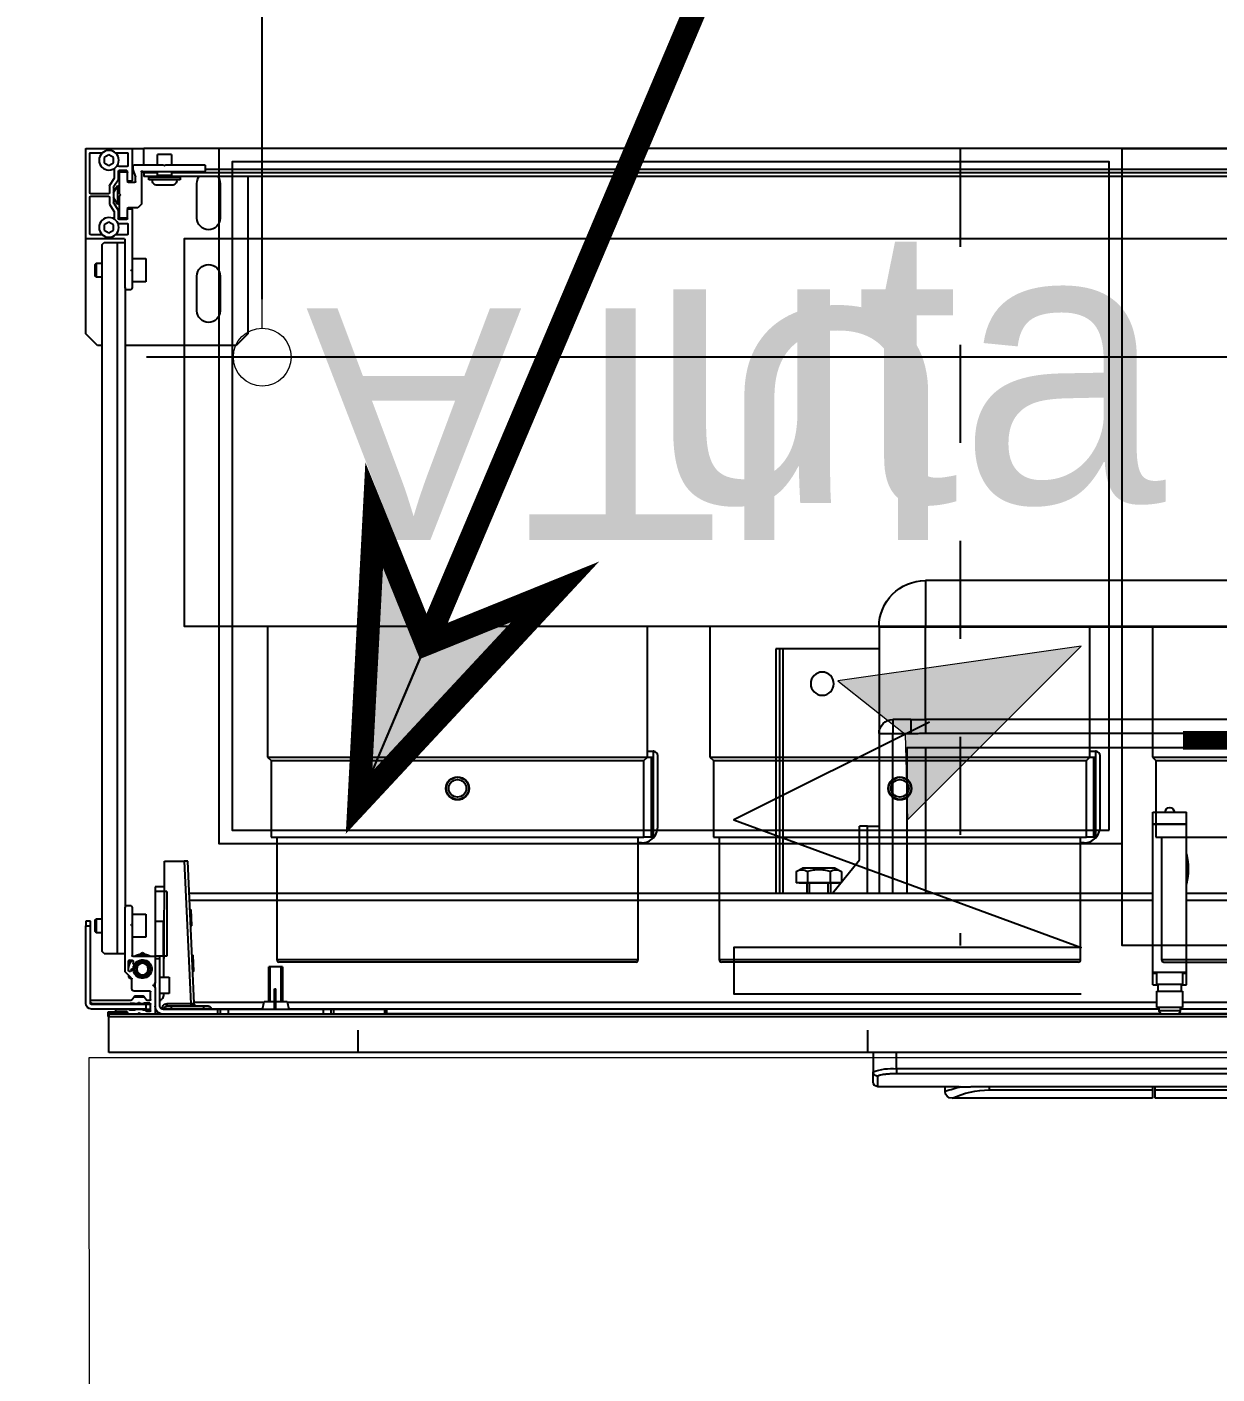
# Model space of a CAD drawing. Header units: millimetres. Extents: x 454430 to 532383, y -370512 to -310890.
# Drawn here: x 466402 to 466916, y -323917 to -323335 of the extents above; entities that cross this region are included whole.
import ezdxf

# ---------------------------------------------------------------- set-up
doc = ezdxf.new("R2010")
doc.units = ezdxf.units.MM
doc.linetypes.add('prlm_ef', pattern=[0.165, 0.1, -0.065])
doc.linetypes.add('prlm_vmc', pattern=[0.282222, 0.141111, -0.141111])
doc.layers.add('_GAZELEC-BOITE INCORPO', color=36, linetype='Continuous', lineweight=18)
for name, color, linetype in [('_GAZELEC-EAU CHAUDE', 1, 'Continuous'), ('GAZ-EU FLECHE', 42, 'Continuous'), ('prlm-CHAUFF', 30, 'Continuous'), ('prlm-EAU-EF', 161, 'Continuous'), ('prlm-ELEC-CFO', 201, 'Continuous'), ('prlm-MOD', 64, 'Continuous')]:
    doc.layers.add(name, color=color, linetype=linetype)
doc.layers.add('prlm-xpoly', color=7, linetype='Continuous', plot=False)
doc.styles.add('Arial', font='arial.ttf')
doc.styles.add('prlm-chauff', font='trebucbi.ttf', dxfattribs={"height": 18})
doc.styles.add('prlm-elec-cfo', font='comic.ttf', dxfattribs={"height": 12})
doc.styles.get("Standard").update_dxf_attribs({"font": 'arial.ttf'})
doc.dimstyles.new('200', dxfattribs={"dimtxt": 150, "dimasz": 25, "dimexe": 50, "dimexo": 50, "dimgap": 20, "dimtad": 1, "dimdec": 0, "dimlfac": 0.1, "dimdsep": 46, "dimtxsty": 'Arial', "dimblk1": 'DOTBLANK', "dimblk2": 'DOTBLANK', "dimsah": 1, "dimcen": 25, "dimclrd": 5, "dimclre": 5, "dimadec": 0, "dimazin": 0, "dimtfac": 1, "dimtdec": 0, "dimtmove": 0, "dimatfit": 3, "dimldrblk": 'DOTBLANK', "dimfxl": 50, "dimtolj": 1, "dimtzin": 0, "dimarcsym": 0})

# ---------------------------------------------------------------- blocks, each defined once
blk = doc.blocks.new('xi.uta')
at = {"layer": 'prlm-ELEC-CFO', "lineweight": 5}
blk.add_hatch(color=0, dxfattribs=at).paths.add_polyline_path([(-3, 6), (-0.103, 3.699), (0, 0), (7.5, 7.5)])
at = {"layer": 'prlm-ELEC-CFO', "color": 0, "lineweight": 5, "flags": 128}
blk.add_lwpolyline([(-3, 6), (-0.103, 3.699), (0, 0), (7.5, 7.5)], close=True, dxfattribs=at)
at = {"layer": 'prlm-ELEC-CFO', "color": 0}
blk.add_lwpolyline([(0.955, 4.227), (-7.5, 0), (7.5, -5.5), (-7.5, -5.5), (-7.5, -7.5), (7.5, -7.5)], dxfattribs=at)
blk = doc.blocks.new('MTI900_Alu_390')
at = {"layer": 'prlm-MOD', "color": 1, "linetype": 'Continuous'}
for p, q in [((-4.225, 0), (4.225, 0)), ((4.278, 0), (4.225, 0)), ((4.225, -0.07), (4.225, 0)), ((4.472, 0), (4.278, 0)), ((4.475, 0), (4.472, 0)), ((4.475, -0.003), (4.475, 0)), ((4.105, -0.025), (4.165, -0.025)), ((4.105, -0.025), (4.105, -0.07)), ((4.165, -0.07), (4.165, -0.025)), ((4.275, -0.003), (4.275, -0.137)), ((4.293, -0.021), (4.293, -0.074)), ((4.3467, -0.018), (4.296, -0.018)), ((4.355, -0.0385), (4.375, -0.0269)), ((4.355, -0.0615), (4.355, -0.0385)), ((4.375, -0.0269), (4.395, -0.0385)), ((4.395, -0.0385), (4.395, -0.0615)), ((4.454, -0.018), (4.4033, -0.018)), ((4.457, -0.191), (4.457, -0.021)), ((4.475, -0.387), (4.475, -0.003)), ((-4.105, -0.105), (4.105, -0.105)), ((-3.96, -0.09), (3.96, -0.09)), ((3.96, -0.073), (3.96, -0.097)), ((4.13, -0.07), (3.963, -0.07)), ((3.963, -0.1), (4.229, -0.1)), ((4.105, -0.115), (4.095, -0.125)), ((4.105, -0.1), (4.105, -0.115)), ((4.165, -0.115), (4.105, -0.115)), ((4.135, -0.075), (4.13, -0.07)), ((4.14, -0.07), (4.135, -0.075)), ((4.267, -0.07), (4.14, -0.07)), ((4.165, -0.115), (4.165, -0.1)), ((4.165, -0.105), (4.225, -0.105)), ((4.175, -0.125), (4.165, -0.115)), ((4.225, -0.105), (4.225, -0.1)), ((4.225, -0.105), (4.225, -0.12)), ((4.235, -0.1), (4.235, -0.24)), ((4.2602, -0.1195), (4.2698, -0.0905)), ((4.27, -0.0895), (4.27, -0.073)), ((4.295, -0.137), (4.295, -0.098)), ((4.296, -0.077), (4.3306, -0.077)), ((4.298, -0.095), (4.332, -0.095)), ((4.327, -0.1), (4.298, -0.1)), ((4.33, -0.195), (4.33, -0.103)), ((4.335, -0.098), (4.335, -0.1341)), ((4.353, -0.0864), (4.353, -0.1286)), ((4.375, -0.0731), (4.355, -0.0615)), ((4.395, -0.0615), (4.375, -0.0731)), ((-4.1, -0.12), (4.1, -0.12)), ((3.775, -0.12), (3.775, -0.8)), ((3.895, -0.15), (3.895, -0.3)), ((3.995, -0.3), (3.995, -0.15)), ((4.067, -0.12), (4.067, -0.125)), ((4.067, -0.125), (4.203, -0.125)), ((4.067, -0.125), (4.067, -0.135)), ((4.067, -0.135), (4.203, -0.135)), ((4.1025, -0.158), (4.1675, -0.158)), ((4.17, -0.12), (4.225, -0.12)), ((4.203, -0.125), (4.203, -0.12)), ((4.203, -0.135), (4.203, -0.125)), ((4.26, -0.142), (4.26, -0.1205)), ((4.292, -0.145), (4.263, -0.145)), ((4.278, -0.14), (4.292, -0.14)), ((4.295, -0.137), (4.295, -0.142)), ((4.3377, -0.16), (4.33, -0.16)), ((4.33, -0.1677), (4.3421, -0.1677)), ((4.3355, -0.1358), (4.3545, -0.1642)), ((4.3377, -0.16), (4.3377, -0.24)), ((4.355, -0.19), (4.3377, -0.16)), ((4.3535, -0.1303), (4.3725, -0.1588)), ((4.355, -0.1659), (4.355, -0.2341)), ((4.373, -0.1605), (4.373, -0.191)), ((4.33, -0.195), (4.325, -0.2)), ((4.325, -0.2), (4.33, -0.205)), ((4.33, -0.297), (4.33, -0.205)), ((4.33, -0.2323), (4.3421, -0.2323)), ((4.3377, -0.24), (4.355, -0.21)), ((4.373, -0.209), (4.373, -0.2404)), ((4.454, -0.194), (4.376, -0.194)), ((4.376, -0.206), (4.454, -0.206)), ((4.457, -0.369), (4.457, -0.209)), ((4.235, -0.24), (4.25, -0.255)), ((4.25, -0.255), (4.292, -0.255)), ((4.275, -0.263), (4.275, -0.52)), ((4.292, -0.26), (4.278, -0.26)), ((4.295, -0.258), (4.295, -0.263)), ((4.295, -0.302), (4.295, -0.263)), ((4.33, -0.24), (4.3377, -0.24)), ((4.3545, -0.2358), (4.335, -0.265)), ((4.335, -0.265), (4.335, -0.302)), ((4.353, -0.2714), (4.353, -0.3036)), ((4.373, -0.2404), (4.3535, -0.2697)), ((4.293, -0.326), (4.293, -0.369)), ((4.328, -0.323), (4.296, -0.323)), ((4.298, -0.3), (4.327, -0.3)), ((4.332, -0.305), (4.298, -0.305)), ((4.355, -0.3285), (4.375, -0.3169)), ((4.355, -0.3515), (4.355, -0.3285)), ((4.375, -0.3169), (4.395, -0.3285)), ((4.395, -0.3285), (4.395, -0.3515)), ((4.296, -0.372), (4.3467, -0.372)), ((4.305, -0.6), (4.305, -0.393)), ((4.34, -0.405), (4.305, -0.405)), ((4.308, -0.39), (4.472, -0.39)), ((4.34, -0.405), (4.34, -3.475)), ((4.395, -0.405), (4.34, -0.405)), ((4.375, -0.3631), (4.355, -0.3515)), ((4.395, -0.3515), (4.375, -0.3631)), ((4.405, -0.415), (4.395, -0.405)), ((4.4033, -0.372), (4.454, -0.372)), ((4.475, -0.8), (4.475, -0.387)), ((4.405, -0.415), (4.405, -3.465)), ((4.215, -0.475), (4.215, -0.575)), ((4.275, -0.475), (4.215, -0.475)), ((4.275, -0.52), (4.2779, -0.5229)), ((4.275, -0.52), (4.275, -0.53)), ((4.43, -0.495), (4.405, -0.495)), ((4.43, -0.495), (4.43, -0.555)), ((4.435, -0.5), (4.43, -0.495)), ((4.435, -0.55), (4.435, -0.5)), ((3.895, -0.55), (3.895, -0.7)), ((3.995, -0.7), (3.995, -0.55)), ((4.215, -0.575), (4.275, -0.575)), ((4.2779, -0.5271), (4.275, -0.53)), ((4.275, -0.53), (4.275, -0.6)), ((4.405, -0.555), (4.43, -0.555)), ((4.43, -0.555), (4.435, -0.55)), ((4.285, -0.61), (4.295, -0.61)), ((4.305, -0.6), (4.305, -3.277)), ((3.775, -0.8), (3.825, -0.85)), ((4.425, -0.85), (4.475, -0.8)), ((3.825, -0.85), (4.305, -0.85)), ((4.405, -0.85), (4.425, -0.85)), ((-0.85, -1.865), (0.85, -1.865)), ((0.85, -1.865), (0.85, -2.065)), ((0.85, -2.065), (-0.85, -2.065)), ((0.85, -2.465), (0.85, -2.065)), ((1.05, -2.065), (0.85, -2.065)), ((1.05, -2.065), (1.05, -2.525)), ((1.05, -2.16), (1.465, -2.16)), ((1.465, -2.16), (1.48, -2.16)), ((1.465, -2.16), (1.465, -3.215)), ((1.48, -2.16), (1.48, -3.215)), ((1.48, -2.16), (1.495, -2.16)), ((1.495, -2.16), (1.495, -3.215)), ((-0.85, -2.465), (0.85, -2.465)), ((0.9124, -2.465), (0.85, -2.465)), ((0.85, -2.465), (0.85, -2.5242)), ((0.9124, -2.465), (0.99, -2.465)), ((0.9124, -2.465), (0.9124, -2.525)), ((0.99, -2.465), (0.99, -2.525)), ((0.85, -2.5242), (-0.85, -2.5242)), ((0.99, -2.525), (0.9124, -2.525)), ((0.99, -3.215), (0.99, -2.525)), ((1.05, -2.525), (0.99, -2.525)), ((1.05, -2.525), (1.05, -3.215)), ((0.93, -2.585), (-0.93, -2.585)), ((0.85, -2.585), (0.85, -3.215)), ((0.93, -2.585), (0.93, -3.215)), ((-0.2775, -2.915), (-0.2775, -2.865)), ((-0.1325, -2.865), (-0.2775, -2.865)), ((-0.1325, -2.915), (-0.1325, -2.865)), ((-0.1325, -2.915), (-0.2775, -2.915)), ((-0.2775, -2.9175), (-0.2775, -2.915)), ((-0.2775, -2.9175), (-0.1325, -2.9175)), ((-0.2775, -3.5575), (-0.2775, -2.9175)), ((-0.1325, -2.9175), (-0.1325, -2.915)), ((-0.1325, -3.5575), (-0.1325, -2.9175)), ((1.1, -2.925), (1.05, -2.925)), ((1.1, -3.215), (1.1, -2.925)), ((1.1, -2.925), (1.1342, -2.925)), ((1.1342, -3.0705), (1.1342, -2.925)), ((1.2504, -3.215), (1.1342, -3.0705)), ((4.0071, -3.6913), (4.035, -3.077)), ((4.05, -3.077), (4.0221, -3.692)), ((4.035, -3.077), (4.05, -3.077)), ((4.1351, -3.077), (4.05, -3.077)), ((4.136, -3.497), (4.1351, -3.077)), ((1.24, -3.106), (1.2119, -3.1204)), ((1.2119, -3.1204), (1.2119, -3.1671)), ((1.24, -3.106), (1.38, -3.106)), ((1.2609, -3.1204), (1.2609, -3.17)), ((1.3591, -3.1204), (1.3591, -3.17)), ((1.4081, -3.1204), (1.38, -3.106)), ((1.4081, -3.1204), (1.4081, -3.17)), ((1.2142, -3.17), (1.2364, -3.17)), ((1.225, -3.17), (1.225, -3.172)), ((1.225, -3.172), (1.395, -3.172)), ((1.2364, -3.17), (1.2609, -3.17)), ((1.26, -3.172), (1.26, -3.215)), ((1.2609, -3.17), (1.31, -3.17)), ((1.2692, -3.215), (1.2692, -3.172)), ((1.31, -3.17), (1.3591, -3.17)), ((1.3508, -3.215), (1.3508, -3.172)), ((1.3591, -3.17), (1.3836, -3.17)), ((1.36, -3.215), (1.36, -3.172)), ((1.3836, -3.17), (1.4081, -3.17)), ((1.395, -3.172), (1.395, -3.17)), ((4.1353, -3.187), (4.175, -3.187)), ((4.175, -3.187), (4.175, -3.207)), ((-0.2775, -3.215), (-4.0287, -3.215)), ((-0.2775, -3.245), (-4.0274, -3.245)), ((4.0287, -3.215), (-0.1325, -3.215)), ((4.0274, -3.245), (-0.1325, -3.245)), ((4.125, -3.207), (4.125, -3.487)), ((4.125, -3.207), (4.175, -3.207)), ((4.175, -3.207), (4.175, -3.337)), ((4.0173, -3.3556), (4.0205, -3.2854)), ((4.0255, -3.2857), (4.0205, -3.2854)), ((4.215, -3.305), (4.215, -3.405)), ((4.275, -3.305), (4.215, -3.305)), ((4.275, -3.277), (4.275, -3.3458)), ((4.295, -3.267), (4.285, -3.267)), ((4.305, -3.5528), (4.305, -3.277)), ((4.0173, -3.3556), (4.0223, -3.3558)), ((4.14, -3.337), (4.175, -3.337)), ((4.14, -3.487), (4.14, -3.337)), ((4.175, -3.337), (4.175, -3.487)), ((4.275, -3.3458), (4.275, -3.3582)), ((4.275, -3.3582), (4.275, -3.484)), ((4.2759, -3.3479), (4.2779, -3.3499)), ((4.2779, -3.3541), (4.2759, -3.3561)), ((4.43, -3.325), (4.405, -3.325)), ((4.43, -3.325), (4.43, -3.385)), ((4.435, -3.33), (4.43, -3.325)), ((4.435, -3.38), (4.435, -3.33)), ((4.455, -3.355), (4.455, -3.335)), ((4.455, -3.335), (4.475, -3.335)), ((4.455, -3.69), (4.455, -3.355)), ((4.475, -3.355), (4.455, -3.355)), ((4.475, -3.335), (4.475, -3.355)), ((4.475, -3.69), (4.475, -3.355)), ((4.215, -3.405), (4.275, -3.405)), ((4.405, -3.385), (4.43, -3.385)), ((4.43, -3.385), (4.435, -3.38)), ((4.0084, -3.5518), (4.0116, -3.4816)), ((4.0166, -3.4819), (4.0116, -3.4816)), ((4.125, -3.487), (4.14, -3.487)), ((4.14, -3.487), (4.155, -3.487)), ((4.14, -3.487), (4.14, -3.577)), ((4.155, -3.487), (4.175, -3.487)), ((4.155, -3.497), (4.155, -3.487)), ((4.175, -3.487), (4.175, -3.49)), ((4.272, -3.487), (4.178, -3.487)), ((4.22, -3.4778), (4.23, -3.472)), ((4.23, -3.472), (4.24, -3.4778)), ((4.34, -3.475), (4.305, -3.475)), ((4.395, -3.475), (4.34, -3.475)), ((4.395, -3.475), (4.405, -3.465)), ((3.625, -3.532), (3.685, -3.532)), ((3.625, -3.532), (3.625, -3.682)), ((3.6311, -3.682), (3.6311, -3.532)), ((3.6789, -3.682), (3.6789, -3.532)), ((3.685, -3.682), (3.685, -3.532)), ((4.14, -3.4972), (4.136, -3.497)), ((4.155, -3.702), (4.155, -3.497)), ((4.175, -3.497), (4.155, -3.497)), ((4.175, -3.49), (4.175, -3.6008)), ((4.195, -3.5614), (4.195, -3.5226)), ((4.268, -3.521), (4.2657, -3.521)), ((4.271, -3.507), (4.271, -3.518)), ((4.2729, -3.542), (4.276, -3.542)), ((4.287, -3.504), (4.274, -3.504)), ((4.279, -3.545), (4.279, -3.549)), ((4.2854, -3.504), (4.29, -3.5066)), ((4.29, -3.549), (4.29, -3.507)), ((-0.2775, -3.5575), (-0.1325, -3.5575)), ((-0.2775, -3.56), (-0.2775, -3.5575)), ((-0.2775, -3.61), (-0.2775, -3.56)), ((-0.26, -3.56), (-0.2775, -3.56)), ((-0.26, -3.5575), (-0.26, -3.6075)), ((-0.15, -3.6075), (-0.15, -3.5575)), ((-0.1325, -3.56), (-0.15, -3.56)), ((-0.1325, -3.56), (-0.1325, -3.5575)), ((-0.1325, -3.61), (-0.1325, -3.56)), ((4.0084, -3.5518), (4.0134, -3.552)), ((4.115, -3.577), (4.115, -3.647)), ((4.155, -3.577), (4.115, -3.577)), ((4.175, -3.6232), (4.175, -3.6008)), ((4.1759, -3.6029), (4.1829, -3.6099)), ((4.276, -3.627), (4.276, -3.5842)), ((4.2769, -3.5821), (4.3041, -3.5549)), ((4.2906, -3.577), (4.2806, -3.5828)), ((4.282, -3.552), (4.287, -3.552)), ((4.2906, -3.5684), (4.2906, -3.577)), ((-0.255, -3.61), (-0.2775, -3.61)), ((-0.15, -3.6075), (-0.26, -3.6075)), ((-0.15, -3.6375), (-0.26, -3.6375)), ((-0.26, -3.6375), (-0.26, -3.7075)), ((-0.255, -3.6075), (-0.255, -3.6375)), ((-0.155, -3.6375), (-0.155, -3.6075)), ((-0.1325, -3.61), (-0.155, -3.61)), ((-0.15, -3.7075), (-0.15, -3.6375)), ((3.655, -3.6411), (3.655, -3.6275)), ((3.66, -3.6275), (3.655, -3.6275)), ((3.655, -3.717), (3.655, -3.6411)), ((3.66, -3.6411), (3.655, -3.6411)), ((3.66, -3.6411), (3.66, -3.6275)), ((3.66, -3.717), (3.66, -3.6411)), ((4.115, -3.647), (4.155, -3.647)), ((4.14, -3.647), (4.14, -3.6567)), ((4.175, -3.6232), (4.175, -3.734)), ((4.1829, -3.6141), (4.1759, -3.6211)), ((4.195, -3.674), (4.195, -3.64)), ((4.198, -3.637), (4.266, -3.637)), ((4.2221, -3.6633), (4.2134, -3.6757)), ((4.2654, -3.662), (4.2246, -3.662)), ((4.227, -3.657), (4.225, -3.659)), ((4.265, -3.659), (4.225, -3.659)), ((4.225, -3.659), (4.225, -3.662)), ((4.263, -3.657), (4.227, -3.657)), ((4.2293, -3.657), (4.2293, -3.662)), ((4.2607, -3.657), (4.2607, -3.662)), ((4.265, -3.659), (4.263, -3.657)), ((4.265, -3.662), (4.265, -3.659)), ((4.2766, -3.6757), (4.2679, -3.6633)), ((-0.26, -3.685), (-3.6034, -3.685)), ((-3.5974, -3.715), (-0.25, -3.715)), ((-0.26, -3.7075), (-0.15, -3.7075)), ((-0.25, -3.7075), (-0.25, -3.7225)), ((-0.16, -3.7225), (-0.16, -3.7075)), ((-0.16, -3.715), (3.5984, -3.715)), ((3.6044, -3.685), (-0.15, -3.685)), ((3.175, -3.717), (3.185, -3.717)), ((3.175, -3.737), (3.175, -3.717)), ((3.185, -3.717), (3.4033, -3.717)), ((3.185, -3.717), (3.185, -3.737)), ((3.4033, -3.737), (3.4033, -3.717)), ((3.4033, -3.717), (3.4168, -3.717)), ((3.4168, -3.717), (3.45, -3.717)), ((3.4168, -3.717), (3.4168, -3.737)), ((3.45, -3.717), (3.86, -3.717)), ((3.45, -3.717), (3.45, -3.737)), ((3.605, -3.682), (3.598, -3.717)), ((3.655, -3.682), (3.605, -3.682)), ((3.705, -3.682), (3.66, -3.682)), ((3.712, -3.717), (3.705, -3.682)), ((4.0074, -3.685), (3.7056, -3.685)), ((3.7116, -3.715), (3.935, -3.715)), ((3.86, -3.717), (3.8932, -3.717)), ((3.86, -3.717), (3.86, -3.737)), ((3.8932, -3.717), (3.9067, -3.717)), ((3.8932, -3.737), (3.8932, -3.717)), ((3.9067, -3.717), (4.14, -3.717)), ((3.9067, -3.717), (3.9067, -3.737)), ((3.935, -3.717), (3.935, -3.712)), ((3.965, -3.712), (3.935, -3.712)), ((3.945, -3.702), (3.965, -3.702)), ((3.965, -3.702), (4.105, -3.702)), ((3.965, -3.712), (3.965, -3.702)), ((3.965, -3.712), (3.965, -3.717)), ((4.105, -3.712), (3.965, -3.712)), ((4.007, -3.6925), (4.0071, -3.6913)), ((4.0071, -3.6913), (4.0221, -3.692)), ((4.0221, -3.692), (4.022, -3.6925)), ((4.0221, -3.692), (4.125, -3.692)), ((4.105, -3.702), (4.125, -3.702)), ((4.105, -3.712), (4.105, -3.702)), ((4.105, -3.717), (4.105, -3.712)), ((4.135, -3.712), (4.105, -3.712)), ((4.125, -3.692), (4.125, -3.702)), ((4.135, -3.712), (4.135, -3.717)), ((4.195, -3.722), (4.195, -3.693)), ((4.195, -3.695), (4.215, -3.695)), ((4.215, -3.715), (4.195, -3.715)), ((4.2109, -3.677), (4.198, -3.677)), ((4.198, -3.69), (4.2252, -3.69)), ((4.215, -3.695), (4.45, -3.695)), ((4.215, -3.695), (4.215, -3.715)), ((4.215, -3.715), (4.45, -3.715)), ((4.215, -3.72), (4.2251, -3.72)), ((4.215, -3.722), (4.215, -3.72)), ((4.2249, -3.7161), (4.221, -3.72)), ((4.2287, -3.7161), (4.2249, -3.7161)), ((4.225, -3.69), (4.225, -3.695)), ((4.228, -3.692), (4.2367, -3.692)), ((4.2293, -3.69), (4.2293, -3.695)), ((4.2595, -3.715), (4.231, -3.715)), ((4.2429, -3.6871), (4.2388, -3.6911)), ((4.2512, -3.6911), (4.2471, -3.6871)), ((4.2533, -3.692), (4.2625, -3.692)), ((4.2607, -3.69), (4.2607, -3.695)), ((4.2651, -3.7161), (4.2618, -3.7161)), ((4.265, -3.695), (4.265, -3.69)), ((4.269, -3.72), (4.2651, -3.7161)), ((4.2827, -3.69), (4.2653, -3.69)), ((4.2654, -3.72), (4.2826, -3.72)), ((4.452, -3.677), (4.2791, -3.677)), ((4.2855, -3.692), (4.445, -3.692)), ((4.342, -3.715), (4.2885, -3.715)), ((4.345, -3.724), (4.345, -3.718)), ((4.455, -3.682), (4.455, -3.68)), ((-4.375, -3.737), (4.375, -3.737)), ((4.375, -3.747), (-4.375, -3.747)), ((-3.175, -3.735), (-0.2433, -3.735)), ((-0.25, -3.7225), (-0.16, -3.7225)), ((-0.1667, -3.735), (3.175, -3.735)), ((4.165, -3.7265), (4.165, -3.737)), ((4.175, -3.734), (4.175, -3.737)), ((4.198, -3.725), (4.212, -3.725)), ((4.2429, -3.7321), (4.2379, -3.737)), ((4.2486, -3.7335), (4.2414, -3.7335)), ((4.2521, -3.737), (4.2471, -3.7321)), ((4.295, -3.734), (4.295, -3.73)), ((4.298, -3.727), (4.342, -3.727)), ((4.378, -3.727), (4.298, -3.727)), ((4.298, -3.727), (4.298, -3.737)), ((4.375, -3.737), (4.375, -3.747)), ((4.375, -3.747), (4.378, -3.747)), ((4.375, -3.792), (4.375, -3.747)), ((4.378, -3.747), (4.378, -3.727)), ((4.375, -3.902), (4.375, -3.792)), ((-4.375, -3.902), (4.375, -3.902)), ((0.975, -3.973), (0.975, -3.902)), ((1.075, -3.902), (1.075, -3.9853)), ((-0.975, -3.973), (0.975, -3.973)), ((0.975, -3.9928), (-0.975, -3.9928)), ((0.975, -3.973), (0.975, -3.9928)), ((1.055, -4.05), (1.055, -4.0051)), ((1.075, -4.03), (1.075, -3.9853)), ((0.576, -4.0497), (-0.576, -4.0497)), ((-0.1416, -4.0634), (-0.574, -4.0634)), ((-0.1416, -4.0634), (-0.1416, -4.0497)), ((-0.1416, -4.1), (-0.1416, -4.0634)), ((-0.1307, -4.0497), (-0.1307, -4.0634)), ((0.574, -4.0634), (-0.1307, -4.0634)), ((-0.1307, -4.0634), (-0.1307, -4.1)), ((0.574, -4.0497), (0.574, -4.0634)), ((0.7037, -4.05), (1.055, -4.05)), ((0.765, -4.07), (0.765, -4.05)), ((-0.735, -4.1), (-0.1416, -4.1)), ((-0.1307, -4.1), (0.735, -4.1)), ((0.735, -4.1), (0.735, -4.1))]:
    blk.add_line(p, q, dxfattribs=at)
at = {"layer": 'prlm-MOD', "color": 1, "ltscale": 50}
for points in [[(1.1, -3.8058), (1.1, -3.902)], [(3.3, -3.8058), (3.3, -3.902)]]:
    blk.add_lwpolyline(points, dxfattribs=at)
at = {"layer": 'prlm-MOD', "color": 1, "linetype": 'Continuous'}
for centre, radius in [((4.375, -0.05), 0.0425), ((4.375, -0.34), 0.0425), ((1.295, -2.31), 0.05), ((4.23, -3.542), 0.035), ((4.23, -3.542), 0.03), ((4.23, -3.542), 0.025)]:
    blk.add_circle(centre, radius, dxfattribs=at)
for centre, radius, start, end in [((4.278, -0.003), 0.003, 90, 180), ((4.472, -0.003), 0.003, 0, 90), ((4.296, -0.021), 0.003, 90, 180), ((4.3467, -0.021), 0.003, 84.51824, 90), ((4.4033, -0.021), 0.003, 90, 95.48179), ((4.454, -0.021), 0.003, 0, 90), ((3.963, -0.073), 0.003, 90, 180), ((3.963, -0.097), 0.003, 180, 270), ((4.232, -0.1), 0.003, 0, 180), ((4.267, -0.073), 0.003, 0, 90), ((4.267, -0.0895), 0.003, 341.56505, 0), ((4.296, -0.074), 0.003, 180, 270), ((4.298, -0.098), 0.003, 90, 180), ((4.298, -0.103), 0.003, 90, 180), ((4.327, -0.103), 0.003, 0, 90), ((4.3306, -0.067), 0.01, 270, 326.3475), ((4.332, -0.098), 0.003, 0, 90), ((3.945, -0.15), 0.05, 143.1301, 180), ((3.945, -0.15), 0.05, 0, 36.8699), ((4.1025, -0.138), 0.02, 171.37307, 270), ((4.1025, -0.133), 0.02, 185.73917, 187.18076), ((4.1675, -0.138), 0.02, 270, 8.62693), ((4.1675, -0.133), 0.02, 352.81924, 354.26083), ((4.263, -0.1205), 0.003, 161.56505, 180), ((4.263, -0.142), 0.003, 180, 270), ((4.278, -0.137), 0.003, 180, 270), ((4.292, -0.137), 0.003, 270, 0), ((4.292, -0.142), 0.003, 270, 0), ((4.338, -0.1341), 0.003, 180, 213.69007), ((4.356, -0.1286), 0.003, 180, 213.69007), ((4.352, -0.1659), 0.003, 0, 33.69007), ((4.37, -0.1605), 0.003, 0, 33.69007), ((4.376, -0.191), 0.003, 180, 270), ((4.376, -0.209), 0.003, 90, 180), ((4.454, -0.191), 0.003, 270, 0), ((4.454, -0.209), 0.003, 0, 90), ((4.278, -0.263), 0.003, 90, 180), ((4.292, -0.258), 0.003, 0, 90), ((4.292, -0.263), 0.003, 0, 90), ((4.356, -0.2714), 0.003, 146.30993, 180), ((4.352, -0.2341), 0.003, 326.30993, 0), ((3.945, -0.3), 0.05, 180, 0), ((4.296, -0.326), 0.003, 90, 180), ((4.298, -0.297), 0.003, 180, 270), ((4.298, -0.302), 0.003, 180, 270), ((4.327, -0.297), 0.003, 270, 0), ((4.328, -0.333), 0.01, 46.14901, 90), ((4.332, -0.302), 0.003, 270, 0), ((4.296, -0.369), 0.003, 180, 270), ((4.308, -0.393), 0.003, 90, 180), ((4.3467, -0.369), 0.003, 270, 275.48176), ((4.4033, -0.369), 0.003, 264.51819, 270), ((4.454, -0.369), 0.003, 270, 0), ((4.472, -0.387), 0.003, 270, 0), ((3.945, -0.55), 0.05, 0, 180), ((4.2758, -0.525), 0.003, 315, 45), ((4.285, -0.6), 0.01, 180, 270), ((4.295, -0.6), 0.01, 270, 0), ((3.945, -0.7), 0.05, 180, 0), ((0.85, -2.065), 0.2, 0, 90), ((0.99, -2.525), 0.06, 0, 90), ((-0.205, -2.865), 0.02, 0, 180), ((0, -3.11), 0.285, 166.82645, 193.17355), ((1.2364, -3.1624), 0.0487, 59.74223, 120.25777), ((1.3836, -3.1624), 0.0487, 59.74223, 120.25777), ((4.285, -3.277), 0.01, 90, 180), ((4.295, -3.277), 0.01, 0, 90), ((4.278, -3.3458), 0.003, 180, 225), ((4.278, -3.3582), 0.003, 135, 180), ((4.2758, -3.352), 0.003, 315, 45), ((4.178, -3.49), 0.003, 90, 180), ((4.23, -3.542), 0.065, 57.79577, 122.20423), ((4.23, -3.542), 0.06, 66.44354, 113.55646), ((4.272, -3.484), 0.003, 270, 0), ((4.23, -3.542), 0.04, 33.92723, 355.99937), ((4.2657, -3.518), 0.003, 213.92723, 270), ((4.23, -3.542), 0.04, 0, 33.92723), ((4.268, -3.518), 0.003, 270, 0), ((4.2729, -3.545), 0.003, 90, 175.99937), ((4.23, -3.542), 0.04, 355.99937, 0), ((4.274, -3.507), 0.003, 90, 180), ((4.276, -3.545), 0.003, 0, 90), ((4.23, -3.542), 0.06, 0, 39.29648), ((4.23, -3.542), 0.065, 22.61986, 35.77582), ((4.287, -3.507), 0.003, 0, 90), ((4.23, -3.542), 0.06, 351.491, 0), ((4.178, -3.6008), 0.003, 180, 225), ((4.23, -3.542), 0.065, 315.04746, 333.83802), ((4.279, -3.5842), 0.003, 135, 180), ((4.282, -3.549), 0.003, 180, 270), ((4.287, -3.549), 0.003, 270, 0), ((4.302, -3.5528), 0.003, 315, 0), ((4.16, -3.6567), 0.02, 180, 230.11594), ((4.178, -3.6232), 0.003, 135, 180), ((4.1808, -3.612), 0.003, 315, 45), ((4.198, -3.64), 0.003, 90, 180), ((4.2246, -3.665), 0.003, 90, 145.00798), ((4.2654, -3.665), 0.003, 34.99202, 90), ((4.266, -3.627), 0.01, 270, 0), ((3.945, -3.712), 0.01, 90, 180), ((3.997, -3.692), 0.01, 270, 357.39744), ((4.125, -3.712), 0.02, 347.58795, 90), ((4.125, -3.712), 0.01, 0, 90), ((4.14, -3.702), 0.035, 270, 0), ((4.14, -3.702), 0.015, 270, 0), ((4.1151, -3.7104), 0.05, 37.08606, 50.11594), ((4.198, -3.674), 0.003, 180, 270), ((4.198, -3.693), 0.003, 90, 180), ((4.198, -3.722), 0.003, 180, 270), ((4.2109, -3.674), 0.003, 270, 325.00798), ((4.212, -3.722), 0.003, 270, 0), ((4.215, -3.715), 0.01, 353.93882, 0), ((4.2251, -3.717), 0.003, 270, 350.40593), ((4.2252, -3.693), 0.003, 19.47122, 90), ((4.231, -3.718), 0.003, 90, 170.40593), ((4.2367, -3.689), 0.003, 270, 315), ((4.245, -3.6892), 0.003, 45, 135), ((4.2533, -3.689), 0.003, 225, 270), ((4.2595, -3.718), 0.003, 9.59407, 90), ((4.2653, -3.693), 0.003, 90, 160.52878), ((4.2654, -3.717), 0.003, 189.59407, 270), ((4.275, -3.715), 0.01, 180, 186.06118), ((4.2791, -3.674), 0.003, 214.99202, 270), ((4.2826, -3.717), 0.003, 270, 350.40593), ((4.2827, -3.693), 0.003, 19.47122, 90), ((4.2885, -3.718), 0.003, 90, 170.40593), ((4.342, -3.718), 0.003, 0, 90), ((4.445, -3.682), 0.01, 270, 0), ((4.45, -3.69), 0.025, 270, 0), ((4.45, -3.69), 0.005, 270, 0), ((4.452, -3.68), 0.003, 0, 90), ((-0.235, -3.7225), 0.015, 180, 255.16489), ((-0.175, -3.7225), 0.015, 284.83511, 0), ((4.178, -3.734), 0.003, 180, 270), ((4.245, -3.7342), 0.003, 45, 135), ((4.292, -3.734), 0.003, 270, 0), ((4.298, -3.73), 0.003, 90, 180), ((4.342, -3.724), 0.003, 270, 0), ((0.9987, -4.1937), 0.2219, 69.89148, 96.1295), ((0.5685, -4.4598), 0.3964, 65.16337, 89.20304), ((0.5693, -4.6145), 0.5786, 70.22595, 77.40425), ((0.735, -4.07), 0.03, 270, 0), ((1.055, -4.03), 0.02, 270, 0)]:
    blk.add_arc(centre, radius, start, end, dxfattribs=at)
for centre, major_axis, ratio, start_param, end_param in [((3.997, -3.692), (-0.025, 0), 0.4, 1.570796, 3.096169), ((4.022, -3.6931), (-0.015, 0.0007), 0.045361, -1.568734, 0), ((1.055, -3.9853), (-0.02, 0), 0.989815, 1.570796, 3.141593)]:
    blk.add_ellipse(centre, major_axis=major_axis, ratio=ratio, start_param=start_param, end_param=end_param, dxfattribs=at)
for points, knots in [([(0.9124, -2.525), (0.902, -2.525), (0.8916, -2.5247), (0.8708, -2.5243), (0.8604, -2.5242), (0.85, -2.5242)], [0, 0, 0, 0, 0.5, 0.5, 1, 1, 1, 1]), ([(1.2609, -3.1204), (1.269, -3.1183), (1.2772, -3.1166), (1.2935, -3.1143), (1.3017, -3.1137), (1.3141, -3.1137), (1.3182, -3.1138), (1.3265, -3.1144), (1.3306, -3.1149), (1.343, -3.1166), (1.3511, -3.1183), (1.3591, -3.1204)], [0, 0, 0, 0, 0.25, 0.25, 0.5, 0.5, 0.625, 0.625, 0.75, 0.75, 1, 1, 1, 1]), ([(1.055, -4.0051), (1.055, -4.0043), (1.0545, -4.0036), (1.053, -4.0024), (1.0523, -4.002), (1.0508, -4.0013), (1.0491, -4.0006), (1.0469, -3.9998), (1.0444, -3.9991), (1.0431, -3.9988), (1.0387, -3.9978), (1.0354, -3.9971), (1.0299, -3.9963), (1.028, -3.996), (1.0239, -3.9955), (1.0218, -3.9952), (1.0153, -3.9945), (1.0107, -3.9941), (1.0034, -3.9936), (1.0009, -3.9935), (0.9958, -3.9932), (0.9933, -3.9931), (0.9856, -3.9929), (0.9803, -3.9928), (0.975, -3.9928)], [0, 0, 0, 0, 0.125, 0.125, 0.1875, 0.1875, 0.25, 0.3125, 0.3125, 0.375, 0.375, 0.5, 0.5, 0.5625, 0.5625, 0.625, 0.625, 0.75, 0.75, 0.8125, 0.8125, 0.875, 0.875, 1, 1, 1, 1]), ([(0.7055, -4.05), (0.6995, -4.05), (0.6933, -4.05), (0.6813, -4.05), (0.6756, -4.0499), (0.6642, -4.0499), (0.6524, -4.0499), (0.6402, -4.0498), (0.6278, -4.0498), (0.6214, -4.0498), (0.6021, -4.0497), (0.5891, -4.0497), (0.576, -4.0497)], [0.5494968, 0.5494968, 0.5494968, 0.5494968, 0.625, 0.625, 0.6875, 0.6875, 0.75, 0.8125, 0.8125, 0.875, 0.875, 1, 1, 1, 1])]:
    blk.add_open_spline(points, degree=3, knots=knots, dxfattribs=at)
blk = doc.blocks.new('xi.thema+')
at = {"layer": 'prlm-CHAUFF', "color": 0}
blk.add_lwpolyline([(-20.9, 0), (-20.9, 34.4), (20.9, 34.4), (20.9, 0)], close=True, dxfattribs=at)
at = {"layer": 'prlm-CHAUFF', "color": 7, "linetype": 'prlm_vmc', "ltscale": 30}
blk.add_lwpolyline([(27.9, 0), (27.9, 34.4)], dxfattribs=at)
at = {"layer": 'prlm-CHAUFF', "color": 0, "insert": (0, 25.539), "char_height": 8, "width": 7.19706, "attachment_point": 5, "style": 'prlm-chauff'}
blk.add_mtext('thema+', dxfattribs=at)
blk = doc.blocks.new('xi.uta-yzen-d')
at = {"layer": 'prlm-CHAUFF', "ltscale": 50}
for p, q in [((-17.3, 35.02), (-1.7, 35.02)), ((-1.8, 35.12), (-17.2, 35.12)), ((-1.7, 29.72), (-1.7, 35.02)), ((1.8, 35.02), (17.4, 35.02)), ((1.8, 35.02), (1.8, 29.72)), ((1.9, 35.12), (17.3, 35.12)), ((17.4, 29.72), (17.4, 35.02)), ((20.9, 35.02), (36.5, 35.02)), ((20.9, 35.02), (20.9, 29.72)), ((21, 35.12), (36.4, 35.12)), ((36.5, 29.72), (36.5, 35.02)), ((-1.45, 29.72), (-17.55, 29.72)), ((-1.45, 26.42), (-1.45, 29.72)), ((1.144, 29.72), (1.55, 29.72)), ((1.144, 29.72), (1.144, 26.02)), ((1.2, 29.72), (1.2, 26.27)), ((1.22, 29.72), (1.22, 26.27)), ((17.65, 29.72), (1.55, 29.72)), ((1.55, 29.72), (1.55, 26.42)), ((1.65, 29.97), (1.8, 29.97)), ((17.65, 26.42), (17.65, 29.72)), ((20.244, 29.72), (20.65, 29.72)), ((20.244, 29.72), (20.244, 26.02)), ((20.3, 29.72), (20.3, 26.27)), ((20.32, 29.72), (20.32, 26.27)), ((36.75, 29.72), (20.65, 29.72)), ((20.65, 29.72), (20.65, 26.42)), ((20.75, 29.97), (20.9, 29.97)), ((36.75, 26.42), (36.75, 29.72)), ((0.95, 29.216), (0.95, 26.22)), ((20.05, 29.216), (20.05, 26.22)), ((1.2, 28.42), (1.22, 28.42)), ((1.22, 28.07), (1.2, 28.07)), ((20.3, 28.42), (20.32, 28.42)), ((20.32, 28.07), (20.3, 28.07)), ((1.2, 27.693), (1.22, 27.693)), ((1.22, 27.343), (1.2, 27.343)), ((20.3, 27.693), (20.32, 27.693)), ((20.32, 27.343), (20.3, 27.343)), ((1.2, 27.293), (1.22, 27.293)), ((1.22, 27.193), (1.2, 27.193)), ((20.3, 27.293), (20.32, 27.293)), ((20.32, 27.193), (20.3, 27.193)), ((-1.3, 26.27), (-17.7, 26.27)), ((-1.45, 26.42), (-17.55, 26.42)), ((-1.3, 26.27), (-1.45, 26.42)), ((-1.3, 20.62), (-1.3, 26.27)), ((1.22, 26.27), (1.2, 26.27)), ((1.4, 26.27), (1.22, 26.27)), ((1.55, 26.42), (1.4, 26.27)), ((17.8, 26.27), (1.4, 26.27)), ((1.4, 26.27), (1.4, 20.62)), ((17.65, 26.42), (1.55, 26.42)), ((17.8, 26.27), (17.65, 26.42)), ((17.8, 20.62), (17.8, 26.27)), ((20.32, 26.27), (20.3, 26.27)), ((20.5, 26.27), (20.32, 26.27)), ((20.65, 26.42), (20.5, 26.27)), ((36.9, 26.27), (20.5, 26.27)), ((20.5, 26.27), (20.5, 20.62)), ((36.75, 26.42), (20.65, 26.42)), ((36.9, 26.27), (36.75, 26.42)), ((36.9, 20.62), (36.9, 26.27)), ((1.4, 26.02), (1.15, 26.02)), ((20.5, 26.02), (20.25, 26.02))]:
    blk.add_line(p, q, dxfattribs=at)
for points in [[(0, 30), (0, 0), (39, 0), (39, 30)], [(0.571, 29.429), (0.571, 0.571), (38.429, 0.571), (38.429, 29.429)], [(-40.5, 20.62), (-40.5, 3.9), (40.5, 3.9), (40.5, 20.62)]]:
    blk.add_lwpolyline(points, close=True, dxfattribs=at)
for centre, radius in [((9.6, 27.62), 0.5), ((9.6, 27.62), 0.48), ((9.6, 27.62), 0.38), ((28.7, 27.62), 0.5), ((28.7, 27.62), 0.48), ((28.7, 27.62), 0.38)]:
    blk.add_circle(centre, radius, dxfattribs=at)
for centre, radius, start, end in [((-1.8, 35.02), 0.1, 0, 90), ((1.9, 35.02), 0.1, 90, 180), ((17.3, 35.02), 0.1, 0, 90), ((21, 35.02), 0.1, 90, 180), ((36.4, 35.02), 0.1, 0, 90), ((1.725, 29.24), 0.776, 138.52479, 181.76751), ((1.65, 29.27), 0.7, 90, 136.27309), ((20.825, 29.24), 0.776, 138.52479, 181.76751), ((20.75, 29.27), 0.7, 90, 136.27309), ((1.15, 26.22), 0.2, 180, 268.32391), ((20.25, 26.22), 0.2, 180, 268.32391), ((1.15, 26.22), 0.2, 268.32391, 270), ((20.25, 26.22), 0.2, 268.32391, 270)]:
    blk.add_arc(centre, radius, start, end, dxfattribs=at)
for centre, major_axis, ratio, start_param, end_param in [((1.65, 28.959), (-0.45, 0), 0.974723, 5.983927, 6.283185), ((20.75, 28.959), (-0.45, 0), 0.974723, 5.983927, 6.283185), ((1.65, 28.603), (-0.45, 0), 0.974723, 5.983927, 6.283185), ((2.45, 28.603), (-1.25, 0), 0.146694, 0, 0.179125), ((20.75, 28.603), (-0.45, 0), 0.974723, 5.983927, 6.283185), ((21.55, 28.603), (-1.25, 0), 0.146694, 0, 0.179125)]:
    blk.add_ellipse(centre, major_axis=major_axis, ratio=ratio, start_param=start_param, end_param=end_param, dxfattribs=at)
for points in [[(1.218, 29.391), (1.214, 29.379), (1.211, 29.366), (1.203, 29.324), (1.2, 29.294), (1.2, 29.265)], [(20.318, 29.391), (20.314, 29.379), (20.311, 29.366), (20.303, 29.324), (20.3, 29.294), (20.3, 29.265)]]:
    blk.add_open_spline(points, degree=3, knots=[0.8185803, 0.8185803, 0.8185803, 0.8185803, 0.875, 0.875, 1, 1, 1, 1], dxfattribs=at)
at = {"layer": 'prlm-CHAUFF', "ltscale": 50, "insert": (7.303, 16.894), "char_height": 10, "width": 139.79252, "attachment_point": 1}
blk.add_mtext('UTA', dxfattribs=at)
blk = doc.blocks.new('FLECHE1')
h = blk.add_hatch(color=256)
h.dxf.hatch_style = 1
h.paths.add_polyline_path([(495907.08, -370439.56), (495913.62, -370315.47), (495936.11, -370371.09), (495991.74, -370348.6)])
for p, q in [((495907.08, -370439.56), (496141.31, -369887.17)), ((495913.62, -370315.47), (495907.08, -370439.56)), ((495913.62, -370315.47), (495907.08, -370439.56)), ((495936.11, -370371.09), (495913.62, -370315.47)), ((495936.11, -370371.09), (495913.62, -370315.47)), ((495991.74, -370348.6), (495907.08, -370439.56)), ((495907.08, -370439.56), (495991.74, -370348.6)), ((495936.11, -370371.09), (495991.74, -370348.6)), ((495991.74, -370348.6), (495936.11, -370371.09)), ((495907.08, -370439.56), (495936.11, -370371.09))]:
    blk.add_line(p, q)
at = {"const_width": 10}
for points in [[(495936.11, -370371.09), (496141.31, -369887.17)], [(495907.08, -370439.56), (495913.62, -370315.47), (495936.11, -370371.09), (495991.74, -370348.6), (495907.08, -370439.56)]]:
    blk.add_lwpolyline(points, dxfattribs=at)
blk = doc.blocks.new('_DOTBLANK')
at = {"color": 0, "linetype": 'ByBlock'}
blk.add_line((-0.5, 0), (-1, 0), dxfattribs=at)
blk.add_circle((0, 0), 0.5, dxfattribs=at)
blk = doc.blocks.new('*D130')
at = {"layer": '_GAZELEC-BOITE INCORPO', "color": 5, "lineweight": -2, "transparency": 16777216}
for p, q in [((467081.28, -323727.78), (467081.28, -324325)), ((460880.31, -324978.33), (460880.31, -324225)), ((467056.28, -324275), (460905.31, -324275))]:
    blk.add_line(p, q, dxfattribs=at)
at = {"layer": '_GAZELEC-BOITE INCORPO', "color": 5, "lineweight": -2, "transparency": 16777216, "xscale": 25, "yscale": 25, "zscale": 25, "rotation": 180}
blk.add_blockref('_DOTBLANK', (460880.31, -324275), dxfattribs=at)
at = {"layer": '_GAZELEC-BOITE INCORPO', "color": 5, "lineweight": -2, "transparency": 16777216, "xscale": 25, "yscale": 25, "zscale": 25}
blk.add_blockref('_DOTBLANK', (467081.28, -324275), dxfattribs=at)
at = {"layer": '_GAZELEC-BOITE INCORPO', "color": 0, "transparency": 16777216, "insert": (463980.79, -324178.41), "char_height": 150, "attachment_point": 5, "style": 'Arial'}
blk.add_mtext('\\A1;620', dxfattribs=at)
blk = doc.blocks.new('*D131')
at = {"layer": '_GAZELEC-BOITE INCORPO', "color": 5, "lineweight": -2, "transparency": 16777216}
for p, q in [((467780.68, -319035.71), (466453.47, -319035.71)), ((466503.47, -323452.77), (466503.47, -319060.71)), ((467031.28, -323477.77), (466453.47, -323477.77))]:
    blk.add_line(p, q, dxfattribs=at)
at = {"layer": '_GAZELEC-BOITE INCORPO', "color": 5, "lineweight": -2, "transparency": 16777216, "xscale": 25, "yscale": 25, "zscale": 25}
for p, rotation in [((466503.47, -319035.71), 90), ((466503.47, -323477.77), 270)]:
    blk.add_blockref('_DOTBLANK', p, dxfattribs=dict(at, rotation=rotation))
at = {"layer": '_GAZELEC-BOITE INCORPO', "color": 0, "transparency": 16777216, "insert": (466408.47, -321256.74), "char_height": 150, "attachment_point": 5, "rotation": 90, "style": 'Arial'}
blk.add_mtext('\\A1;444', dxfattribs=at)

msp = doc.modelspace()

# ---------------------------------------------------------------- linework, layer by layer
at = {"layer": '_GAZELEC-EAU CHAUDE', "linetype": 'prlm_ef'}
msp.add_open_spline([(467197.52, -323608.63), (467198.25, -323661.21), (467198.99, -323714.05), (467198.58, -323784.68), (467198.36, -323802.32), (467197.75, -323831.39), (467197.44, -323842.82), (467196.68, -323865.65), (467196.23, -323877.06), (467194.67, -323911.25), (467193.37, -323934), (467188.68, -324002.17), (467184.53, -324047.47), (467169.39, -324182.99), (467155.7, -324272.83), (467123.16, -324451.68), (467104.3, -324540.69), (467063.38, -324718.13), (467041.33, -324806.55), (466987.86, -325014.62), (466955.94, -325134.12), (466914, -325297.6), (466902.87, -325341.65), (466884.25, -325417.43), (466876.6, -325449.16), (466862.53, -325509.12), (466856.07, -325537.34), (466837.25, -325622.05), (466825.44, -325678.62), (466803.25, -325791.93), (466792.85, -325848.69), (466763.66, -326019.2), (466746.85, -326133.23), (466697.24, -326524.97), (466675.8, -326804.22), (466650.91, -327365.33), (466647.46, -327647.18), (466649.03, -328184.49), (466653.25, -328439.79), (466657.48, -328695.28)], degree=3, knots=[0, 0, 0, 0, 157.515925, 157.515925, 209.894036, 209.894036, 243.763675, 243.763675, 277.633315, 277.633315, 345.372593, 345.372593, 480.851151, 480.851151, 751.808266, 751.808266, 1022.765381, 1022.765381, 1293.722496, 1293.722496, 1661.754931, 1661.754931, 1797.563415, 1797.563415, 1895.368503, 1895.368503, 1982.358732, 1982.358732, 2156.339188, 2156.339188, 2330.319645, 2330.319645, 2678.280557, 2678.280557, 3522.398159, 3522.398159, 4366.515761, 4366.515761, 5127.357813, 5127.357813, 5127.357813, 5127.357813], dxfattribs=at)
at = {"layer": 'prlm-EAU-EF', "linetype": 'prlm_ef'}
msp.add_spline([(467157.52, -323609.19), (467157.52, -323838.41), (466810.42, -325558.4), (466617.48, -328695.94)], degree=3, dxfattribs=at)
at = {"layer": 'prlm-xpoly', "lineweight": 0}
msp.add_lwpolyline([(466429.69, -325101.62), (467826.99, -325101.62), (467826.99, -323780.32), (466428.6, -323780.32)], close=True, dxfattribs=at)

# ---------------------------------------------------------------- block references
at = {"layer": 'prlm-ELEC-CFO', "xscale": 10, "yscale": 10, "zscale": 10}
msp.add_blockref('xi.uta', (466782.03, -323677.62), dxfattribs=at)

# ---------------------------------------------------------------- texts
at = {"layer": 'prlm-ELEC-CFO', "lineweight": 20, "insert": (466782.03, -323481.56), "char_height": 120, "attachment_point": 5, "line_spacing_factor": 0.8, "style": 'prlm-elec-cfo', "bg_fill": 3, "box_fill_scale": 1.1, "bg_fill_color": 256, "bg_fill_transparency": 0}
msp.add_mtext('uta', dxfattribs=at)

# ---------------------------------------------------------------- dimensions: what is measured, and where the dimension line sits
at = {"layer": '_GAZELEC-BOITE INCORPO'}
dim = msp.add_linear_dim(base=(460880.31, -324275), p1=(467081.28, -323677.78), p2=(460880.31, -325028.33), dimstyle='200', dxfattribs=at)
dim.commit()
dim.dimension.update_dxf_attribs({"geometry": '*D130', "text_midpoint": (463980.79, -324178.41)})

# ---------------------------------------------------------------- next in the draw order: linework, layer by layer
at = {"layer": '_GAZELEC-EAU CHAUDE', "linetype": 'prlm_ef'}
msp.add_open_spline([(467145.39, -323597.9), (467147.35, -323619.47), (467149.35, -323641.3), (467152.5, -323685.45), (467153.66, -323707.76), (467154.2, -323752.87), (467153.59, -323775.66), (467150.89, -323806.5), (467150.04, -323814.38), (467148.02, -323829.81), (467146.87, -323837.36), (467144.84, -323848.85), (467144.09, -323852.78), (467142.51, -323860.64), (467141.66, -323864.56), (467138.99, -323876.29), (467137.03, -323884.09), (467130.57, -323907.37), (467125.53, -323922.74), (467109.73, -323964.62), (467097.54, -323990.68), (467069.41, -324040.82), (467053.48, -324064.9), (467018.3, -324110.37), (466999.07, -324131.77), (466957.68, -324171.12), (466935.52, -324189.08), (466902.99, -324211.06), (466893.68, -324216.9), (466879.53, -324225.08), (466874.83, -324227.69), (466865.36, -324232.72), (466860.59, -324235.15), (466846.17, -324242.18), (466836.43, -324246.51), (466806.85, -324258.48), (466786.66, -324265.08), (466745.58, -324275.68), (466724.69, -324279.67), (466682.39, -324285.2), (466660.99, -324286.74), (466617.85, -324287.53), (466596.12, -324286.78), (466539.97, -324282.1), (466505.43, -324276.61), (466436.46, -324260.91), (466402.04, -324250.7), (466333.87, -324226.08), (466300.11, -324211.66), (466233.82, -324179.09), (466201.29, -324160.94), (466137.99, -324121.34), (466107.23, -324099.9), (466048.07, -324054.15), (466019.66, -324029.84), (465965.78, -323978.78), (465940.3, -323952.02), (465892.9, -323896.44), (465870.96, -323867.61), (465831.26, -323808.28), (465813.49, -323777.77), (465793.7, -323737.58), (465789.46, -323728.5), (465781.41, -323710.27), (465777.6, -323701.11), (465766.77, -323673.53), (465760.38, -323655), (465744.05, -323600.5), (465736.27, -323564.21), (465726.24, -323491.18), (465723.99, -323454.43), (465724.54, -323380.84), (465727.36, -323343.99), (465737.59, -323270.52), (465745.01, -323233.88), (465764.02, -323161.11), (465775.61, -323124.97), (465802.52, -323053.44), (465817.84, -323018.05), (465861.67, -322928.03), (465892.65, -322874.16), (465961.37, -322769.91), (465999.1, -322719.54), (466079.81, -322623.32), (466122.79, -322577.47), (466212.53, -322491.34), (466259.29, -322451.06), (466324.64, -322400.67), (466342.21, -322387.68), (466377.59, -322362.63), (466395.4, -322350.57), (466449.16, -322315.71), (466485.45, -322294.25), (466582.98, -322241.48), (466644.9, -322213.03), (466770.41, -322163.64), (466833.99, -322142.7), (466962.36, -322106.85), (467027.15, -322091.93), (467157.56, -322066.66), (467223.17, -322056.29), (467354.87, -322038.64), (467420.95, -322031.36), (467561.84, -322017.58), (467636.67, -322011.31), (467711.31, -322005.06)], degree=3, knots=[0, 0, 0, 0, 64.45187, 64.45187, 128.903739, 128.903739, 193.355609, 193.355609, 215.396365, 215.396365, 236.39839, 236.39839, 247.323451, 247.323451, 258.248511, 258.248511, 280.098632, 280.098632, 323.798873, 323.798873, 400.769792, 400.769792, 477.74071, 477.74071, 554.711628, 554.711628, 631.682546, 631.682546, 661.628212, 661.628212, 676.339284, 676.339284, 691.050356, 691.050356, 720.472499, 720.472499, 779.316785, 779.316785, 838.161071, 838.161071, 897.005358, 897.005358, 955.849644, 955.849644, 1048.421215, 1048.421215, 1140.992785, 1140.992785, 1233.564356, 1233.564356, 1326.135926, 1326.135926, 1418.707497, 1418.707497, 1511.279067, 1511.279067, 1603.850638, 1603.850638, 1696.422208, 1696.422208, 1788.993779, 1788.993779, 1815.784038, 1815.784038, 1842.574298, 1842.574298, 1896.154817, 1896.154817, 1999.130617, 1999.130617, 2102.106417, 2102.106417, 2205.082217, 2205.082217, 2308.058017, 2308.058017, 2411.033817, 2411.033817, 2514.009617, 2514.009617, 2676.69768, 2676.69768, 2839.385743, 2839.385743, 3002.073806, 3002.073806, 3164.761869, 3164.761869, 3223.880163, 3223.880163, 3282.998457, 3282.998457, 3401.235044, 3401.235044, 3597.461465, 3597.461465, 3793.687886, 3793.687886, 3989.914308, 3989.914308, 4186.140729, 4186.140729, 4382.36715, 4382.36715, 4604.174228, 4604.174228, 4604.174228, 4604.174228], dxfattribs=at)
at = {"layer": 'prlm-EAU-EF', "linetype": 'prlm_ef'}
for points in [[(467152.5, -323553.37), (467109.71, -324089.4), (467069.21, -324216.2), (466006.62, -324348.71), (464213.97, -322766.68), (462535.92, -320766.61), (461718.23, -320128.41), (460899.11, -320009.82)], [(467105.55, -323601.53), (467105.55, -323841.21), (466860.69, -324189.75), (465829.08, -323718.68), (466372.23, -322415.51), (467714.65, -322044.92)]]:
    msp.add_spline(points, degree=3, dxfattribs=at)

# ---------------------------------------------------------------- next in the draw order: block references
at = {"layer": 'GAZ-EU FLECHE'}
msp.add_blockref('FLECHE1', (-29361.84, 46769.46), dxfattribs=at)
at = {"layer": 'prlm-CHAUFF', "xscale": 10, "yscale": 10, "zscale": 10}
for name, p, rotation in [('xi.uta-yzen-d', (466874.76, -323387.78), 179.9999999999898), ('xi.thema+', (467083.76, -323387.78), 179.9998100426609)]:
    msp.add_blockref(name, p, dxfattribs=dict(at, rotation=rotation))
at = {"layer": 'prlm-MOD', "xscale": -99.99999999999972, "yscale": 99.99999999999974, "zscale": 99.99999999999959, "rotation": 0.0001153397702147174}
msp.add_blockref('MTI900_Alu_390', (466874.76, -323387.78), dxfattribs=at)

# ---------------------------------------------------------------- next in the draw order: dimensions: what is measured, and where the dimension line sits
at = {"layer": '_GAZELEC-BOITE INCORPO'}
dim = msp.add_linear_dim(base=(466503.47, -319035.71), p1=(467081.28, -323477.77), p2=(467830.68, -319035.71), angle=90, dimstyle='200', dxfattribs=at)
dim.commit()
dim.dimension.update_dxf_attribs({"geometry": '*D131', "text_midpoint": (466408.47, -321256.74)})

doc.saveas('drawing.dxf')
